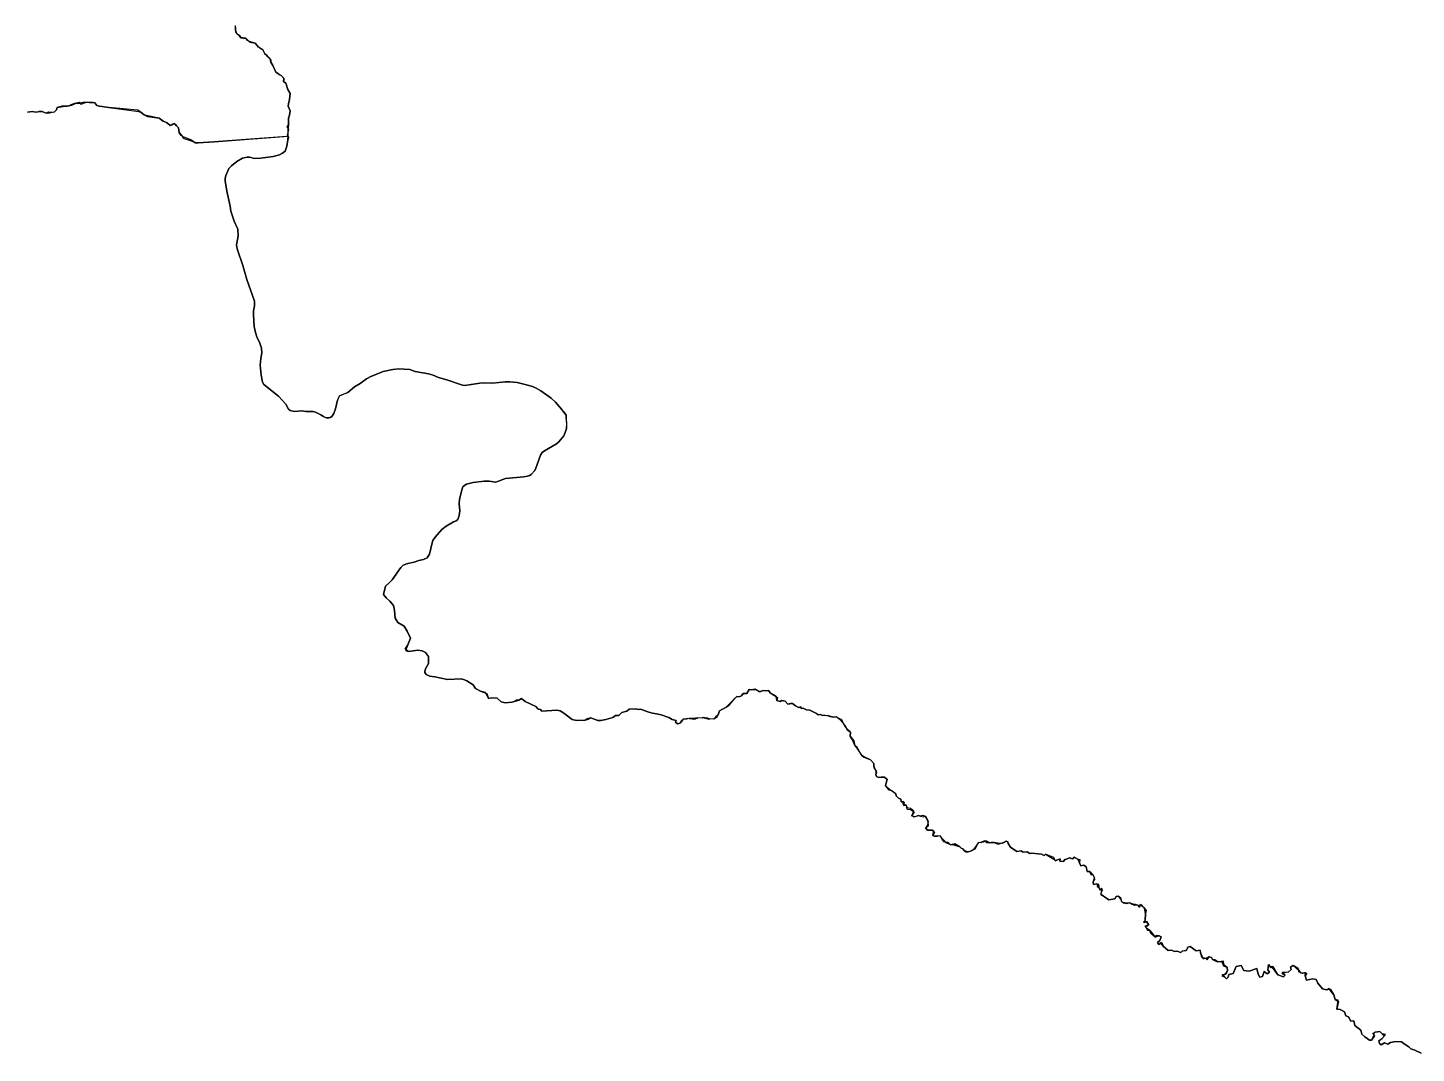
# Model space of a CAD drawing. Extents: x -74 to -34.8, y -33.8 to 5.3.
# Drawn here: x -53.365 to -51.802, y -19.067 to -17.912 of the extents above; entities that cross this region are included whole.
import ezdxf

# ---------------------------------------------------------------- set-up
doc = ezdxf.new("R2010")
doc.units = 0
doc.header["$LTSCALE"] = 2
doc.layers.add('UFEBRASIL', color=7, linetype='Continuous')

msp = doc.modelspace()

# ---------------------------------------------------------------- linework, layer by layer
at = {"layer": 'UFEBRASIL'}
for points in [[(-53.1317, -17.9098), (-53.132, -17.914), (-53.1314, -17.9169), (-53.1297, -17.919), (-53.1266, -17.9205), (-53.1253, -17.9233), (-53.123, -17.9233), (-53.122, -17.9239), (-53.1198, -17.9237), (-53.1162, -17.9272), (-53.1155, -17.9282), (-53.1095, -17.9294), (-53.1066, -17.9321), (-53.1042, -17.935), (-53.1005, -17.9368), (-53.0986, -17.9412), (-53.0969, -17.9425), (-53.0944, -17.9454), (-53.0916, -17.9482), (-53.0916, -17.9507), (-53.0893, -17.9542), (-53.086, -17.9619), (-53.084, -17.9629), (-53.0824, -17.9644), (-53.0801, -17.9657), (-53.0767, -17.9694), (-53.0774, -17.9724), (-53.0747, -17.9744), (-53.0725, -17.9813), (-53.07, -17.9859), (-53.0707, -17.9927), (-53.0718, -17.9974), (-53.072, -18.0002), (-53.07, -18.0053), (-53.0708, -18.0103), (-53.0719, -18.0136), (-53.0718, -18.021), (-53.0723, -18.0251), (-53.0716, -18.0269), (-53.0735, -18.0345), (-53.1505, -18.0399), (-53.1557, -18.0403), (-53.1738, -18.0416), (-53.1768, -18.0416), (-53.1817, -18.0382), (-53.1913, -18.0345), (-53.1928, -18.0333), (-53.1949, -18.0298), (-53.1958, -18.0246), (-53.198, -18.0223), (-53.2003, -18.0196), (-53.2031, -18.0216), (-53.2051, -18.0219), (-53.2075, -18.0196), (-53.2092, -18.0184), (-53.213, -18.0171), (-53.2176, -18.0136), (-53.232, -18.0106), (-53.2342, -18.01), (-53.2378, -18.0074), (-53.2415, -18.0047), (-53.2741, -18.0017), (-53.2847, -18.0002), (-53.2875, -17.9993), (-53.2898, -17.9964), (-53.2919, -17.9959), (-53.2961, -17.9961), (-53.3002, -17.9959), (-53.3015, -17.9957), (-53.3062, -17.9968), (-53.3076, -17.996), (-53.3107, -17.9968), (-53.3127, -17.997), (-53.3175, -17.9989), (-53.3187, -18.0003), (-53.321, -18.0001), (-53.3271, -18.0001), (-53.3323, -18.0016), (-53.3329, -18.0043), (-53.3357, -18.0069), (-53.3426, -18.0083), (-53.3457, -18.0078), (-53.3492, -18.0062), (-53.3528, -18.0061), (-53.3545, -18.0069), (-53.3565, -18.0069), (-53.3602, -18.006), (-53.3629, -18.0067), (-53.3657, -18.007)], [(-51.7964, -19.0666), (-51.8035, -19.0633), (-51.8079, -19.0618), (-51.8102, -19.0593), (-51.8154, -19.0561), (-51.8184, -19.0536), (-51.8252, -19.0535), (-51.8311, -19.0545), (-51.8339, -19.0565), (-51.8378, -19.0551), (-51.8413, -19.0571), (-51.8434, -19.0558), (-51.8439, -19.0526), (-51.8408, -19.0504), (-51.8376, -19.0469), (-51.8364, -19.0454), (-51.8402, -19.0448), (-51.8428, -19.0423), (-51.8483, -19.0429), (-51.8509, -19.0444), (-51.8488, -19.0469), (-51.8523, -19.0518), (-51.8544, -19.0518), (-51.86, -19.0481), (-51.8631, -19.045), (-51.8644, -19.0405), (-51.8711, -19.0355), (-51.8721, -19.03), (-51.8755, -19.0306), (-51.8781, -19.0256), (-51.8814, -19.0245), (-51.8828, -19.0199), (-51.8876, -19.0174), (-51.8912, -19.017), (-51.8899, -19.0069), (-51.8931, -19.0062), (-51.8947, -19.0008), (-51.9002, -18.9939), (-51.903, -18.9952), (-51.9075, -18.9942), (-51.9127, -18.9878), (-51.9148, -18.9836), (-51.9186, -18.9829), (-51.9256, -18.9843), (-51.9271, -18.9796), (-51.9266, -18.9756), (-51.9301, -18.9767), (-51.9337, -18.9752), (-51.9347, -18.9713), (-51.9404, -18.9679), (-51.9434, -18.9696), (-51.9427, -18.9725), (-51.9461, -18.9752), (-51.9533, -18.9763), (-51.9496, -18.9787), (-51.9515, -18.9807), (-51.9579, -18.9783), (-51.9649, -18.9685), (-51.9653, -18.9705), (-51.9683, -18.9667), (-51.9691, -18.9728), (-51.967, -18.9753), (-51.9697, -18.9773), (-51.973, -18.9747), (-51.9752, -18.9801), (-51.9782, -18.9808), (-51.9799, -18.9775), (-51.9814, -18.9712), (-51.99, -18.9743), (-51.996, -18.9734), (-51.9989, -18.9677), (-52.0046, -18.969), (-52.0082, -18.977), (-52.013, -18.9781), (-52.0138, -18.9809), (-52.0156, -18.9828), (-52.0174, -18.9809), (-52.0205, -18.9785), (-52.0157, -18.9769), (-52.0145, -18.9734), (-52.0148, -18.9702), (-52.02, -18.9661), (-52.0186, -18.9635), (-52.0216, -18.9633), (-52.0255, -18.9636), (-52.0286, -18.9616), (-52.0313, -18.961), (-52.0324, -18.9589), (-52.0352, -18.9582), (-52.0387, -18.9604), (-52.0404, -18.9594), (-52.043, -18.9591), (-52.0448, -18.9536), (-52.0452, -18.9505), (-52.0499, -18.9514), (-52.0566, -18.9464), (-52.0591, -18.947), (-52.061, -18.9512), (-52.0656, -18.9516), (-52.0669, -18.9533), (-52.0711, -18.9516), (-52.0743, -18.952), (-52.0776, -18.9506), (-52.0814, -18.9509), (-52.087, -18.9461), (-52.0898, -18.9421), (-52.0917, -18.944), (-52.0931, -18.9421), (-52.0906, -18.9398), (-52.089, -18.9356), (-52.0913, -18.9345), (-52.0946, -18.9339), (-52.096, -18.936), (-52.1006, -18.9319), (-52.1018, -18.9284), (-52.1046, -18.9265), (-52.107, -18.9235), (-52.1049, -18.9226), (-52.1029, -18.922), (-52.1044, -18.9201), (-52.1063, -18.9184), (-52.1071, -18.9199), (-52.109, -18.9189), (-52.1071, -18.9173), (-52.1068, -18.9091), (-52.1075, -18.9053), (-52.1083, -18.903), (-52.1095, -18.9021), (-52.1131, -18.8993), (-52.1135, -18.9022), (-52.1154, -18.9), (-52.1191, -18.9003), (-52.1225, -18.8987), (-52.1244, -18.8973), (-52.1286, -18.8983), (-52.1315, -18.8977), (-52.1334, -18.896), (-52.1347, -18.8921), (-52.1375, -18.8899), (-52.1398, -18.8903), (-52.1413, -18.8926), (-52.1481, -18.8939), (-52.1531, -18.8904), (-52.1571, -18.8866), (-52.1562, -18.8851), (-52.1551, -18.8826), (-52.1563, -18.8809), (-52.1584, -18.8825), (-52.1591, -18.8792), (-52.1612, -18.8776), (-52.1595, -18.8765), (-52.1621, -18.876), (-52.1653, -18.8767), (-52.1656, -18.8738), (-52.164, -18.8709), (-52.1642, -18.869), (-52.166, -18.8655), (-52.1678, -18.8636), (-52.1698, -18.8621), (-52.1724, -18.8621), (-52.1736, -18.8568), (-52.1762, -18.8547), (-52.1796, -18.8555), (-52.1811, -18.8521), (-52.1822, -18.8494), (-52.1839, -18.8476), (-52.187, -18.8459), (-52.1885, -18.8478), (-52.1929, -18.8467), (-52.1957, -18.8482), (-52.1978, -18.8483), (-52.1993, -18.8508), (-52.2031, -18.8502), (-52.203, -18.8479), (-52.208, -18.8501), (-52.2099, -18.8462), (-52.2193, -18.8426), (-52.2209, -18.8438), (-52.2239, -18.8424), (-52.2346, -18.8413), (-52.2369, -18.8418), (-52.2401, -18.8397), (-52.2444, -18.8401), (-52.2469, -18.8388), (-52.2515, -18.8396), (-52.2587, -18.8344), (-52.2613, -18.8306), (-52.2617, -18.8285), (-52.2638, -18.8278), (-52.2653, -18.8291), (-52.2681, -18.8305), (-52.2731, -18.8301), (-52.2771, -18.8292), (-52.2804, -18.8294), (-52.282, -18.8301), (-52.2857, -18.8279), (-52.2878, -18.8273), (-52.2908, -18.8284), (-52.2923, -18.8296), (-52.295, -18.8293), (-52.3006, -18.8371), (-52.3038, -18.839), (-52.3063, -18.8399), (-52.3106, -18.8387), (-52.3124, -18.8365), (-52.3144, -18.8356), (-52.316, -18.8341), (-52.3213, -18.831), (-52.3238, -18.8322), (-52.3263, -18.832), (-52.3312, -18.8297), (-52.3336, -18.8271), (-52.3355, -18.8252), (-52.338, -18.8219), (-52.3413, -18.8225), (-52.3444, -18.8224), (-52.3464, -18.8214), (-52.3456, -18.8178), (-52.3468, -18.8153), (-52.3522, -18.8156), (-52.3545, -18.8127), (-52.351, -18.8102), (-52.3516, -18.8055), (-52.3549, -18.7995), (-52.3579, -18.7988), (-52.3601, -18.7996), (-52.3625, -18.7989), (-52.3674, -18.8009), (-52.3698, -18.7992), (-52.3677, -18.7939), (-52.3714, -18.791), (-52.3758, -18.7902), (-52.3751, -18.789), (-52.3763, -18.7872), (-52.3797, -18.7863), (-52.3793, -18.7832), (-52.382, -18.7835), (-52.3822, -18.7806), (-52.3849, -18.7793), (-52.3874, -18.7767), (-52.388, -18.7746), (-52.3939, -18.7703), (-52.3955, -18.7703), (-52.3994, -18.7651), (-52.3978, -18.7584), (-52.4008, -18.7558), (-52.4046, -18.7558), (-52.4072, -18.7563), (-52.4098, -18.755), (-52.4103, -18.7528), (-52.4097, -18.7487), (-52.4119, -18.746), (-52.4126, -18.7434), (-52.4126, -18.7402), (-52.4165, -18.7363), (-52.4244, -18.7323), (-52.4264, -18.7309), (-52.4315, -18.7224), (-52.434, -18.72), (-52.4366, -18.7137), (-52.4392, -18.7095), (-52.439, -18.7056), (-52.4422, -18.7032), (-52.4446, -18.6978), (-52.4476, -18.6947), (-52.4507, -18.6913), (-52.4552, -18.688), (-52.4583, -18.6882), (-52.465, -18.6864), (-52.4664, -18.6866), (-52.4684, -18.6861), (-52.4704, -18.6863), (-52.4726, -18.6853), (-52.4755, -18.6856), (-52.4771, -18.6839), (-52.4847, -18.6802), (-52.4885, -18.68), (-52.4921, -18.678), (-52.4941, -18.6783), (-52.4954, -18.6767), (-52.4975, -18.6775), (-52.5008, -18.6753), (-52.5042, -18.6729), (-52.5067, -18.6728), (-52.5094, -18.6734), (-52.5126, -18.6703), (-52.5163, -18.6696), (-52.5183, -18.6704), (-52.5218, -18.6693), (-52.5225, -18.6646), (-52.5294, -18.6609), (-52.5313, -18.658), (-52.5335, -18.6584), (-52.5376, -18.6583), (-52.54, -18.6593), (-52.5421, -18.6592), (-52.5468, -18.6567), (-52.5509, -18.6576), (-52.553, -18.657), (-52.5556, -18.6617), (-52.5598, -18.6614), (-52.5617, -18.664), (-52.5644, -18.6652), (-52.5668, -18.6649), (-52.569, -18.6669), (-52.5769, -18.6745), (-52.5788, -18.6771), (-52.5865, -18.6809), (-52.5879, -18.6855), (-52.591, -18.6881), (-52.5929, -18.6899), (-52.5984, -18.6903), (-52.6001, -18.6894), (-52.605, -18.6885), (-52.606, -18.6895), (-52.6108, -18.689), (-52.616, -18.6898), (-52.6205, -18.6896), (-52.6237, -18.6903), (-52.6274, -18.6904), (-52.6288, -18.6932), (-52.6307, -18.6951), (-52.6337, -18.6956), (-52.636, -18.6939), (-52.6351, -18.6919), (-52.6397, -18.6907), (-52.6434, -18.6884), (-52.6523, -18.6856), (-52.6575, -18.6843), (-52.662, -18.6838), (-52.6662, -18.6827), (-52.6755, -18.679), (-52.6778, -18.6796), (-52.6813, -18.6787), (-52.6881, -18.6791), (-52.6907, -18.6816), (-52.6964, -18.6829), (-52.6997, -18.6862), (-52.7037, -18.6862), (-52.7067, -18.6884), (-52.7144, -18.6907), (-52.72, -18.6918), (-52.7233, -18.6919), (-52.7313, -18.6889), (-52.7356, -18.6899), (-52.7378, -18.6914), (-52.7475, -18.692), (-52.7522, -18.691), (-52.7619, -18.6836), (-52.7659, -18.6812), (-52.7695, -18.6803), (-52.7867, -18.6813), (-52.7881, -18.6794), (-52.7907, -18.6793), (-52.7932, -18.6762), (-52.8054, -18.6705), (-52.8094, -18.667), (-52.8124, -18.6691), (-52.815, -18.6691), (-52.8167, -18.6703), (-52.8198, -18.6712), (-52.8277, -18.6719), (-52.8322, -18.6708), (-52.8368, -18.6669), (-52.8433, -18.6666), (-52.8465, -18.6671), (-52.8501, -18.6606), (-52.8556, -18.6589), (-52.8612, -18.6558), (-52.8637, -18.6518), (-52.8708, -18.6473), (-52.8735, -18.6462), (-52.8772, -18.6451), (-52.8929, -18.6456), (-52.9071, -18.6427), (-52.9128, -18.642), (-52.9168, -18.6403), (-52.9183, -18.6379), (-52.918, -18.6347), (-52.914, -18.6279), (-52.9143, -18.6198), (-52.9177, -18.6152), (-52.9211, -18.6134), (-52.9263, -18.6126), (-52.9367, -18.6144), (-52.9406, -18.6115), (-52.9375, -18.6067), (-52.9345, -18.5991), (-52.938, -18.5915), (-52.9415, -18.5859), (-52.9488, -18.5815), (-52.9518, -18.5767), (-52.9525, -18.5681), (-52.9536, -18.5624), (-52.9577, -18.5574), (-52.9618, -18.5538), (-52.9649, -18.55), (-52.9624, -18.5408), (-52.9582, -18.5364), (-52.9549, -18.5337), (-52.9453, -18.5197), (-52.9425, -18.517), (-52.9374, -18.5152), (-52.9302, -18.5138), (-52.9249, -18.5119), (-52.9197, -18.5107), (-52.9158, -18.5089), (-52.913, -18.5048), (-52.9101, -18.4917), (-52.9093, -18.4894), (-52.9068, -18.4855), (-52.8991, -18.4768), (-52.8943, -18.4732), (-52.886, -18.4684), (-52.8829, -18.4672), (-52.881, -18.4655), (-52.8796, -18.4612), (-52.879, -18.4558), (-52.8795, -18.4478), (-52.8792, -18.4429), (-52.8764, -18.4309), (-52.8753, -18.4287), (-52.8733, -18.4268), (-52.8712, -18.4258), (-52.8637, -18.4241), (-52.8514, -18.4223), (-52.8458, -18.4226), (-52.8383, -18.4237), (-52.8275, -18.4196), (-52.8068, -18.4177), (-52.8025, -18.4169), (-52.8005, -18.4161), (-52.7985, -18.4149), (-52.7945, -18.4105), (-52.7931, -18.4077), (-52.788, -18.3933), (-52.7861, -18.3903), (-52.7837, -18.3883), (-52.77, -18.3803), (-52.7675, -18.3782), (-52.7619, -18.3713), (-52.7602, -18.3678), (-52.7594, -18.3655), (-52.7589, -18.3631), (-52.7585, -18.3577), (-52.7591, -18.3506), (-52.7593, -18.3481), (-52.7642, -18.3413), (-52.771, -18.3335), (-52.7759, -18.3288), (-52.7875, -18.3206), (-52.793, -18.3176), (-52.7969, -18.316), (-52.8053, -18.3135), (-52.8143, -18.3113), (-52.8225, -18.3106), (-52.8277, -18.3106), (-52.8422, -18.312), (-52.8518, -18.3117), (-52.8564, -18.312), (-52.8732, -18.3148), (-52.8757, -18.3144), (-52.8935, -18.3083), (-52.903, -18.3056), (-52.909, -18.3031), (-52.9142, -18.3014), (-52.9292, -18.2988), (-52.9352, -18.2966), (-52.9478, -18.2961), (-52.9542, -18.2966), (-52.9653, -18.2989), (-52.9791, -18.3047), (-52.9841, -18.3073), (-52.9912, -18.3124), (-52.9973, -18.3161), (-53.0049, -18.3225), (-53.0147, -18.3269), (-53.0167, -18.3313), (-53.0189, -18.3411), (-53.0209, -18.3463), (-53.0231, -18.3495), (-53.0248, -18.3506), (-53.0298, -18.3513), (-53.0325, -18.3498), (-53.0352, -18.3476), (-53.0413, -18.3449), (-53.0445, -18.3439), (-53.0522, -18.3441), (-53.0567, -18.3434), (-53.0649, -18.3441), (-53.0699, -18.3429), (-53.0717, -18.3415), (-53.0748, -18.3356), (-53.083, -18.3268), (-53.0997, -18.3136), (-53.1012, -18.3108), (-53.1027, -18.3029), (-53.1035, -18.2918), (-53.103, -18.2844), (-53.1019, -18.278), (-53.102, -18.2726), (-53.1041, -18.2669), (-53.1075, -18.2601), (-53.109, -18.255), (-53.1103, -18.2481), (-53.1113, -18.2353), (-53.1111, -18.2307), (-53.11, -18.2249), (-53.1099, -18.2229), (-53.1102, -18.2196), (-53.1188, -18.1953), (-53.1231, -18.1795), (-53.1297, -18.1607), (-53.1303, -18.1564), (-53.1285, -18.1463), (-53.129, -18.1385), (-53.1328, -18.1297), (-53.1367, -18.1185), (-53.1374, -18.1129), (-53.1412, -18.096), (-53.1432, -18.0841), (-53.1432, -18.0818), (-53.1425, -18.0784), (-53.1399, -18.0721), (-53.1388, -18.0702), (-53.136, -18.0672), (-53.1301, -18.0624), (-53.1237, -18.0588), (-53.1184, -18.0576), (-53.1156, -18.0576), (-53.1101, -18.059), (-53.103, -18.0588), (-53.0892, -18.0568), (-53.0818, -18.0548), (-53.0786, -18.053), (-53.0757, -18.0508), (-53.0735, -18.0451), (-53.0724, -18.038), (-53.0723, -18.034), (-53.0723, -18.0251), (-53.0734, -18.0235), (-53.0718, -18.021), (-53.0719, -18.0136), (-53.0708, -18.0103), (-53.07, -18.0053), (-53.072, -18.0002), (-53.0718, -17.9974), (-53.0707, -17.9927), (-53.07, -17.9859), (-53.0725, -17.9813), (-53.0747, -17.9744), (-53.0774, -17.9724), (-53.077, -17.9686), (-53.0801, -17.9657), (-53.0824, -17.9644), (-53.084, -17.9629), (-53.086, -17.9619), (-53.0893, -17.9542), (-53.0916, -17.9507), (-53.0923, -17.9469), (-53.0951, -17.9447), (-53.0969, -17.9425), (-53.0986, -17.9412), (-53.1005, -17.9368), (-53.1054, -17.9338), (-53.1075, -17.9316), (-53.1095, -17.9294), (-53.1162, -17.9272), (-53.1178, -17.9262), (-53.1198, -17.9237), (-53.123, -17.9233), (-53.1253, -17.9233), (-53.1272, -17.9205), (-53.1277, -17.9197), (-53.1297, -17.919), (-53.1312, -17.9152), (-53.1311, -17.9124), (-53.1317, -17.9098)], [(-53.3657, -18.007), (-53.3629, -18.0067), (-53.3602, -18.006), (-53.3565, -18.0069), (-53.3528, -18.0061), (-53.3492, -18.0062), (-53.3457, -18.0078), (-53.3445, -18.0076), (-53.3417, -18.0067), (-53.3357, -18.0069), (-53.3329, -18.0043), (-53.3323, -18.0016), (-53.3255, -18.0007), (-53.321, -18.0001), (-53.3175, -17.9989), (-53.3157, -17.9989), (-53.3107, -17.9968), (-53.3093, -17.997), (-53.3062, -17.9968), (-53.3055, -17.9979), (-53.3002, -17.9959), (-53.2984, -17.9955), (-53.2961, -17.9961), (-53.2919, -17.9959), (-53.2898, -17.9964), (-53.2875, -17.9993), (-53.2847, -18.0002), (-53.2741, -18.0017), (-53.2404, -18.0061), (-53.2378, -18.0074), (-53.2342, -18.01), (-53.2304, -18.0117), (-53.2176, -18.0136), (-53.213, -18.0171), (-53.2092, -18.0184), (-53.2075, -18.0196), (-53.2051, -18.0219), (-53.2021, -18.0199), (-53.1988, -18.0203), (-53.198, -18.0223), (-53.1958, -18.0246), (-53.1949, -18.0298), (-53.1913, -18.0345), (-53.1905, -18.0363), (-53.1804, -18.0396), (-53.1796, -18.0401), (-53.1768, -18.0416), (-53.1733, -18.0415), (-53.1557, -18.0403), (-53.1505, -18.0399), (-53.0723, -18.034), (-53.0716, -18.0357), (-53.0724, -18.038), (-53.0735, -18.0451), (-53.0757, -18.0508), (-53.0786, -18.053), (-53.0818, -18.0548), (-53.0892, -18.0568), (-53.103, -18.0588), (-53.1101, -18.059), (-53.1156, -18.0576), (-53.1184, -18.0576), (-53.1237, -18.0588), (-53.1301, -18.0624), (-53.136, -18.0672), (-53.1388, -18.0702), (-53.1399, -18.0721), (-53.1425, -18.0784), (-53.1432, -18.0818), (-53.1432, -18.0841), (-53.1412, -18.096), (-53.1374, -18.1129), (-53.1367, -18.1185), (-53.1328, -18.1297), (-53.129, -18.1385), (-53.1285, -18.1463), (-53.1303, -18.1564), (-53.1297, -18.1607), (-53.1231, -18.1795), (-53.1188, -18.1953), (-53.1102, -18.2196), (-53.1099, -18.2229), (-53.11, -18.2249), (-53.1111, -18.2307), (-53.1113, -18.2353), (-53.1103, -18.2481), (-53.109, -18.255), (-53.1075, -18.2601), (-53.1041, -18.2669), (-53.102, -18.2726), (-53.1019, -18.278), (-53.103, -18.2844), (-53.1035, -18.2918), (-53.1027, -18.3029), (-53.1012, -18.3108), (-53.0997, -18.3136), (-53.083, -18.3268), (-53.0748, -18.3356), (-53.0717, -18.3415), (-53.0699, -18.3429), (-53.0649, -18.3441), (-53.0567, -18.3434), (-53.0522, -18.3441), (-53.0445, -18.3439), (-53.0413, -18.3449), (-53.0352, -18.3476), (-53.0325, -18.3498), (-53.0279, -18.3516), (-53.0248, -18.3506), (-53.0231, -18.3495), (-53.0209, -18.3463), (-53.0189, -18.3411), (-53.0167, -18.3313), (-53.0139, -18.3261), (-53.0049, -18.3225), (-52.9973, -18.3161), (-52.9912, -18.3124), (-52.9841, -18.3073), (-52.9791, -18.3047), (-52.9761, -18.3035), (-52.9653, -18.2989), (-52.9542, -18.2966), (-52.9478, -18.2961), (-52.9352, -18.2966), (-52.9292, -18.2988), (-52.9142, -18.3014), (-52.909, -18.3031), (-52.903, -18.3056), (-52.8935, -18.3083), (-52.8757, -18.3144), (-52.8732, -18.3148), (-52.8564, -18.312), (-52.8518, -18.3117), (-52.8422, -18.312), (-52.8277, -18.3106), (-52.8225, -18.3106), (-52.8143, -18.3113), (-52.8053, -18.3135), (-52.7969, -18.316), (-52.793, -18.3176), (-52.7875, -18.3206), (-52.7759, -18.3288), (-52.771, -18.3335), (-52.7642, -18.3413), (-52.7632, -18.3427), (-52.7619, -18.3444), (-52.7593, -18.3481), (-52.7591, -18.3507), (-52.7586, -18.3591), (-52.7589, -18.3631), (-52.7594, -18.3655), (-52.7602, -18.3678), (-52.7619, -18.3713), (-52.7675, -18.3782), (-52.77, -18.3803), (-52.7837, -18.3883), (-52.7861, -18.3903), (-52.788, -18.3933), (-52.7931, -18.4077), (-52.7945, -18.4105), (-52.7985, -18.4149), (-52.8005, -18.4161), (-52.8025, -18.4169), (-52.8068, -18.4177), (-52.8275, -18.4196), (-52.8383, -18.4237), (-52.8458, -18.4226), (-52.8514, -18.4223), (-52.8637, -18.4241), (-52.8712, -18.4258), (-52.8733, -18.4268), (-52.8753, -18.4287), (-52.8764, -18.4309), (-52.8792, -18.4429), (-52.8795, -18.4478), (-52.879, -18.4558), (-52.8796, -18.4612), (-52.881, -18.4655), (-52.8829, -18.4672), (-52.886, -18.4684), (-52.8943, -18.4732), (-52.8991, -18.4768), (-52.9068, -18.4855), (-52.9093, -18.4894), (-52.9101, -18.4917), (-52.913, -18.5048), (-52.9158, -18.5089), (-52.9197, -18.5107), (-52.9249, -18.5119), (-52.9302, -18.5138), (-52.9374, -18.5152), (-52.9425, -18.517), (-52.9453, -18.5197), (-52.9549, -18.5337), (-52.9582, -18.5364), (-52.9624, -18.5408), (-52.9649, -18.55), (-52.9618, -18.5538), (-52.9577, -18.5574), (-52.9536, -18.5624), (-52.9525, -18.5681), (-52.9518, -18.5767), (-52.9488, -18.5815), (-52.9415, -18.5859), (-52.938, -18.5915), (-52.9345, -18.5991), (-52.9375, -18.6067), (-52.9399, -18.6133), (-52.9367, -18.6144), (-52.9263, -18.6126), (-52.9211, -18.6134), (-52.9177, -18.6152), (-52.9143, -18.6198), (-52.914, -18.6279), (-52.918, -18.6347), (-52.9183, -18.6379), (-52.9168, -18.6403), (-52.9128, -18.642), (-52.9071, -18.6427), (-52.8929, -18.6456), (-52.8772, -18.6451), (-52.8735, -18.6462), (-52.8708, -18.6473), (-52.8637, -18.6518), (-52.8612, -18.6558), (-52.8556, -18.6589), (-52.8486, -18.6616), (-52.8465, -18.6671), (-52.8433, -18.6666), (-52.8368, -18.6669), (-52.8322, -18.6708), (-52.8277, -18.6719), (-52.8198, -18.6712), (-52.8167, -18.6703), (-52.8146, -18.6697), (-52.8124, -18.6691), (-52.8094, -18.667), (-52.8054, -18.6705), (-52.7932, -18.6762), (-52.7907, -18.6793), (-52.7881, -18.6794), (-52.7867, -18.6813), (-52.7695, -18.6803), (-52.7659, -18.6812), (-52.7619, -18.6836), (-52.7522, -18.691), (-52.7475, -18.692), (-52.7378, -18.6914), (-52.7341, -18.6904), (-52.7313, -18.6889), (-52.7233, -18.6919), (-52.72, -18.6918), (-52.7144, -18.6907), (-52.7067, -18.6884), (-52.7037, -18.6862), (-52.6997, -18.6862), (-52.6964, -18.6829), (-52.6907, -18.6816), (-52.6881, -18.6791), (-52.6813, -18.6787), (-52.6778, -18.6796), (-52.6755, -18.679), (-52.6662, -18.6827), (-52.662, -18.6838), (-52.6575, -18.6843), (-52.6523, -18.6856), (-52.6434, -18.6884), (-52.6397, -18.6907), (-52.6351, -18.6919), (-52.636, -18.6939), (-52.6337, -18.6956), (-52.6307, -18.6951), (-52.6292, -18.6921), (-52.6274, -18.6904), (-52.6226, -18.6892), (-52.6205, -18.6896), (-52.6144, -18.6903), (-52.6108, -18.689), (-52.605, -18.6885), (-52.6037, -18.6891), (-52.5984, -18.6903), (-52.5972, -18.6897), (-52.5929, -18.6899), (-52.5892, -18.6878), (-52.5879, -18.6855), (-52.5865, -18.6809), (-52.5788, -18.6771), (-52.5757, -18.6746), (-52.569, -18.6669), (-52.5668, -18.6649), (-52.5644, -18.6652), (-52.5617, -18.664), (-52.5598, -18.6614), (-52.5556, -18.6617), (-52.553, -18.657), (-52.5509, -18.6576), (-52.5448, -18.657), (-52.5421, -18.6592), (-52.54, -18.6593), (-52.5376, -18.6583), (-52.5335, -18.6584), (-52.5313, -18.658), (-52.5294, -18.6609), (-52.5213, -18.6662), (-52.5218, -18.6693), (-52.5183, -18.6704), (-52.5163, -18.6696), (-52.5126, -18.6703), (-52.5094, -18.6734), (-52.5049, -18.6729), (-52.5042, -18.6729), (-52.5008, -18.6753), (-52.4967, -18.6772), (-52.4954, -18.6767), (-52.4941, -18.6783), (-52.4921, -18.678), (-52.4885, -18.68), (-52.4847, -18.6802), (-52.4771, -18.6839), (-52.4755, -18.6856), (-52.4726, -18.6853), (-52.4704, -18.6863), (-52.4684, -18.6861), (-52.465, -18.6864), (-52.4632, -18.6872), (-52.4583, -18.6882), (-52.4552, -18.688), (-52.4491, -18.691), (-52.4476, -18.6947), (-52.4449, -18.699), (-52.4407, -18.7033), (-52.439, -18.7056), (-52.4392, -18.7095), (-52.4352, -18.7148), (-52.434, -18.72), (-52.4309, -18.7241), (-52.4264, -18.7309), (-52.424, -18.7334), (-52.4165, -18.7363), (-52.4126, -18.7402), (-52.4126, -18.7434), (-52.4117, -18.7463), (-52.4096, -18.7505), (-52.4103, -18.7528), (-52.4098, -18.755), (-52.4071, -18.7563), (-52.4045, -18.7558), (-52.4008, -18.7558), (-52.3978, -18.7584), (-52.3994, -18.7651), (-52.3939, -18.7703), (-52.3926, -18.7708), (-52.388, -18.7746), (-52.3874, -18.7767), (-52.3849, -18.7793), (-52.3822, -18.7806), (-52.3819, -18.7835), (-52.3784, -18.7839), (-52.3794, -18.7876), (-52.3763, -18.7872), (-52.3758, -18.7902), (-52.3752, -18.7917), (-52.3714, -18.792), (-52.3671, -18.7948), (-52.3698, -18.7992), (-52.366, -18.8), (-52.3624, -18.799), (-52.36, -18.7996), (-52.3566, -18.8004), (-52.3549, -18.7995), (-52.354, -18.8002), (-52.3516, -18.8055), (-52.3528, -18.8106), (-52.3545, -18.8127), (-52.3521, -18.8156), (-52.3468, -18.8153), (-52.3443, -18.818), (-52.3464, -18.8214), (-52.3428, -18.822), (-52.3408, -18.8213), (-52.338, -18.8219), (-52.3355, -18.8267), (-52.3341, -18.8282), (-52.3293, -18.8291), (-52.3263, -18.832), (-52.3232, -18.8307), (-52.3213, -18.8325), (-52.316, -18.8341), (-52.3144, -18.8356), (-52.3124, -18.8365), (-52.3106, -18.8387), (-52.309, -18.8397), (-52.3063, -18.8399), (-52.3038, -18.839), (-52.2987, -18.8366), (-52.295, -18.8293), (-52.2908, -18.8284), (-52.2896, -18.8285), (-52.2878, -18.8273), (-52.2854, -18.8294), (-52.2804, -18.8294), (-52.2798, -18.8292), (-52.2771, -18.8292), (-52.2726, -18.8311), (-52.2671, -18.8293), (-52.2638, -18.8278), (-52.2617, -18.8285), (-52.2613, -18.8306), (-52.2587, -18.8344), (-52.2515, -18.8396), (-52.2469, -18.8388), (-52.2444, -18.8401), (-52.2401, -18.8397), (-52.2369, -18.8418), (-52.2346, -18.8413), (-52.2239, -18.8424), (-52.2209, -18.8438), (-52.2193, -18.8426), (-52.2099, -18.848), (-52.208, -18.8501), (-52.2068, -18.8487), (-52.203, -18.8479), (-52.2031, -18.8502), (-52.1993, -18.8508), (-52.1978, -18.8483), (-52.1957, -18.8482), (-52.1929, -18.8467), (-52.1885, -18.8478), (-52.187, -18.8459), (-52.1839, -18.8476), (-52.1806, -18.8485), (-52.1811, -18.8521), (-52.1796, -18.8555), (-52.1762, -18.8547), (-52.1736, -18.8568), (-52.1724, -18.8621), (-52.1698, -18.8621), (-52.1683, -18.8653), (-52.166, -18.8655), (-52.1642, -18.869), (-52.1652, -18.8712), (-52.1656, -18.8738), (-52.1653, -18.8767), (-52.1621, -18.876), (-52.1588, -18.8776), (-52.1617, -18.8787), (-52.1593, -18.88), (-52.1584, -18.8825), (-52.1551, -18.8826), (-52.1558, -18.883), (-52.1571, -18.8866), (-52.1572, -18.8884), (-52.1531, -18.8904), (-52.1481, -18.8939), (-52.1413, -18.8926), (-52.1398, -18.8903), (-52.1375, -18.8899), (-52.1351, -18.8933), (-52.1334, -18.896), (-52.13, -18.8968), (-52.127, -18.8972), (-52.1244, -18.8973), (-52.1211, -18.8985), (-52.1186, -18.8988), (-52.1154, -18.9), (-52.1135, -18.9022), (-52.1117, -18.8993), (-52.1083, -18.903), (-52.1062, -18.9059), (-52.1068, -18.9091), (-52.1071, -18.9173), (-52.109, -18.9189), (-52.1063, -18.9184), (-52.105, -18.9181), (-52.1044, -18.9201), (-52.1029, -18.922), (-52.1048, -18.9235), (-52.107, -18.9235), (-52.1044, -18.9281), (-52.1018, -18.9284), (-52.0991, -18.9316), (-52.096, -18.936), (-52.0933, -18.9348), (-52.0913, -18.9345), (-52.089, -18.9356), (-52.0906, -18.9398), (-52.0931, -18.9421), (-52.0917, -18.944), (-52.0885, -18.9419), (-52.087, -18.9461), (-52.0814, -18.9509), (-52.0776, -18.9506), (-52.0743, -18.952), (-52.0711, -18.9516), (-52.0669, -18.9533), (-52.0656, -18.9516), (-52.0601, -18.9501), (-52.0591, -18.947), (-52.0566, -18.9464), (-52.0499, -18.9514), (-52.0452, -18.9505), (-52.0448, -18.9536), (-52.0417, -18.9604), (-52.0392, -18.9592), (-52.0373, -18.9614), (-52.0352, -18.9582), (-52.0324, -18.9589), (-52.0313, -18.961), (-52.0282, -18.9626), (-52.0255, -18.9636), (-52.0216, -18.9633), (-52.0187, -18.9654), (-52.0199, -18.9677), (-52.0148, -18.9702), (-52.0145, -18.9734), (-52.0173, -18.9779), (-52.0207, -18.9793), (-52.0174, -18.9809), (-52.0156, -18.9828), (-52.0138, -18.9809), (-52.013, -18.9781), (-52.0082, -18.977), (-52.0046, -18.969), (-51.9989, -18.9677), (-51.996, -18.9734), (-51.99, -18.9743), (-51.9814, -18.9712), (-51.9799, -18.9775), (-51.9782, -18.9808), (-51.9752, -18.9801), (-51.973, -18.9747), (-51.9697, -18.9773), (-51.967, -18.9753), (-51.9691, -18.9728), (-51.9683, -18.9667), (-51.9653, -18.9705), (-51.9633, -18.9685), (-51.9579, -18.9783), (-51.9515, -18.9807), (-51.9496, -18.9787), (-51.9523, -18.9749), (-51.9461, -18.9752), (-51.9427, -18.9725), (-51.9434, -18.9696), (-51.9401, -18.9677), (-51.9342, -18.9732), (-51.9321, -18.9761), (-51.9284, -18.9762), (-51.9252, -18.9766), (-51.9271, -18.9796), (-51.9256, -18.9843), (-51.9186, -18.9829), (-51.9148, -18.9836), (-51.9127, -18.9878), (-51.9075, -18.9942), (-51.903, -18.9952), (-51.8988, -18.9942), (-51.8947, -19.0008), (-51.8931, -19.0062), (-51.8894, -19.0084), (-51.8912, -19.017), (-51.8876, -19.0174), (-51.8828, -19.0199), (-51.8814, -19.0245), (-51.8781, -19.0256), (-51.8755, -19.0306), (-51.8721, -19.03), (-51.8711, -19.0355), (-51.8644, -19.0405), (-51.8631, -19.045), (-51.86, -19.0481), (-51.8544, -19.0518), (-51.8523, -19.0518), (-51.8491, -19.0454), (-51.8509, -19.0444), (-51.8483, -19.0429), (-51.8428, -19.0423), (-51.8402, -19.0448), (-51.8376, -19.0469), (-51.8408, -19.0504), (-51.8439, -19.0526), (-51.8434, -19.0558), (-51.8413, -19.0571), (-51.8378, -19.0551), (-51.8339, -19.0565), (-51.8311, -19.0545), (-51.8252, -19.0535), (-51.8184, -19.0536), (-51.8154, -19.0561), (-51.8102, -19.0593), (-51.8079, -19.0618), (-51.8035, -19.0633), (-51.7964, -19.0666)]]:
    msp.add_lwpolyline(points, dxfattribs=at)

doc.saveas('drawing.dxf')
